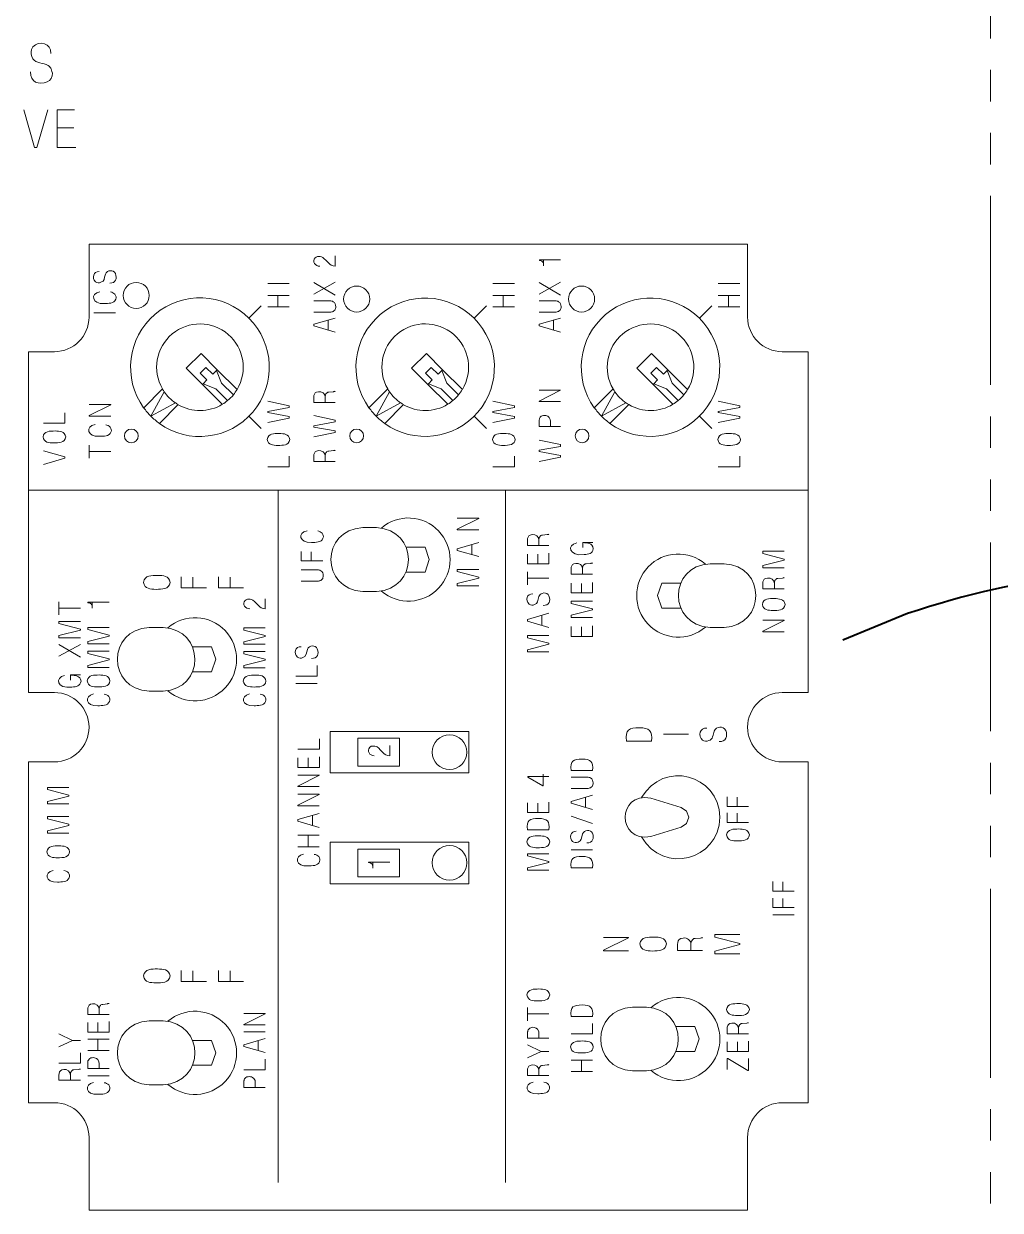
# Model space of a CAD drawing. Header units: millimetres. Extents: x 0.4 to 14.3, y 0.4 to 10.4.
# Drawn here: x 2.197 to 4.02, y 4.395 to 6.612 of the extents above; entities that cross this region are included whole.
import ezdxf

# ---------------------------------------------------------------- set-up
doc = ezdxf.new("R2010")
doc.units = ezdxf.units.MM
doc.layers.add('PDF_Geometry', color=7, linetype='Continuous')

msp = doc.modelspace()

# ---------------------------------------------------------------- linework, layer by layer
at = {"layer": 'PDF_Geometry', "lineweight": 15}
for points in [[(4.0016, 6.9372), (4.0016, 6.5842)], [(4.0016, 6.5254), (4.0016, 6.4665)], [(2.2415, 6.4507), (2.2211, 6.3806), (2.217, 6.3806), (2.1966, 6.4507)], [(2.2911, 6.4507), (2.2593, 6.4507), (2.2593, 6.3806), (2.2936, 6.3806)], [(2.2593, 6.4173), (2.2903, 6.4173)], [(4.0016, 6.4077), (4.0016, 6.3489)], [(4.0016, 6.29), (4.0016, 5.937)], [(2.741, 6.1746), (2.7424, 6.1756), (2.7438, 6.1765), (2.7452, 6.1769), (2.7503, 6.1769), (2.7526, 6.176), (2.7549, 6.1751)], [(2.7782, 6.1588), (2.7782, 6.1779)], [(3.1989, 6.1705), (3.1594, 6.1705), (3.1594, 6.1695), (3.1612, 6.1695), (3.1626, 6.1691), (3.164, 6.1681), (3.1654, 6.1672), (3.1664, 6.1658), (3.1673, 6.164), (3.1673, 6.1593)], [(3.1673, 6.1705), (3.1673, 6.1621)], [(2.6521, 6.1266), (2.6921, 6.1266)], [(2.7782, 6.1288), (2.7382, 6.1065)], [(2.7782, 6.1046), (2.7382, 6.1283)], [(3.0728, 6.1266), (3.1128, 6.1266)], [(3.1989, 6.1291), (3.1589, 6.1067)], [(3.1989, 6.1048), (3.1589, 6.1286)], [(3.4935, 6.1266), (3.5336, 6.1266)], [(2.6521, 6.1041), (2.6921, 6.1041)], [(2.6712, 6.0827), (2.6712, 6.1041)], [(3.0728, 6.1041), (3.1128, 6.1041)], [(3.0919, 6.0827), (3.0919, 6.1041)], [(3.4935, 6.1041), (3.5336, 6.1041)], [(3.5126, 6.0827), (3.5126, 6.1041)], [(2.64, 6.0845), (2.6172, 6.0616)], [(2.6521, 6.0827), (2.6921, 6.0827)], [(2.7382, 6.0938), (2.7703, 6.0938), (2.7717, 6.0933), (2.7731, 6.0933), (2.7745, 6.0924)], [(2.7792, 6.0831), (2.7792, 6.0812), (2.7787, 6.0798), (2.7782, 6.078), (2.7773, 6.0766), (2.7759, 6.0752), (2.7745, 6.0742), (2.7731, 6.0738), (2.7717, 6.0733), (2.7703, 6.0728), (2.7382, 6.0728)], [(3.0608, 6.0845), (3.0379, 6.0616)], [(3.0728, 6.0827), (3.1128, 6.0827)], [(3.1589, 6.0939), (3.191, 6.0939), (3.1924, 6.0934), (3.1938, 6.0934), (3.1952, 6.0925)], [(3.1999, 6.0832), (3.1999, 6.0813), (3.1994, 6.0799), (3.1989, 6.0781), (3.198, 6.0767), (3.1966, 6.0753), (3.1952, 6.0744), (3.1938, 6.0739), (3.1924, 6.0734), (3.191, 6.073), (3.1896, 6.073), (3.1589, 6.073)], [(3.4815, 6.0845), (3.4586, 6.0616)], [(3.4935, 6.0827), (3.5336, 6.0827)], [(2.3278, 6.0719), (2.3678, 6.0719)], [(2.7782, 6.062), (2.7382, 6.0504), (2.7382, 6.0471), (2.7782, 6.0355)], [(2.7652, 6.0392), (2.7652, 6.0583)], [(3.1989, 6.062), (3.1589, 6.0504), (3.1589, 6.0471), (3.1989, 6.0355)], [(3.1859, 6.0392), (3.1859, 6.0583)], [(2.5564, 5.9638), (2.5579, 5.9653), (2.5277, 5.9955), (2.5002, 5.968), (2.5304, 5.9378)], [(2.9511, 5.9378), (2.9209, 5.968), (2.9484, 5.9955), (2.9786, 5.9653), (2.9771, 5.9638)], [(3.3993, 5.9653), (3.3978, 5.9638), (3.391, 5.957), (3.3782, 5.9698), (3.3674, 5.959), (3.3802, 5.9462), (3.3733, 5.9393), (3.3718, 5.9378)], [(2.7782, 5.9252), (2.7773, 5.9248), (2.7759, 5.9248), (2.775, 5.9243), (2.7661, 5.9234), (2.7643, 5.9234), (2.7629, 5.9224), (2.7619, 5.9215), (2.761, 5.9201), (2.7601, 5.9187), (2.7601, 5.9173), (2.7596, 5.9159), (2.7596, 5.9043)], [(3.1589, 5.9273), (3.1989, 5.9273), (3.1989, 5.9269), (3.1589, 5.9069), (3.1589, 5.9059), (3.1989, 5.9059)], [(2.319, 5.9001), (2.359, 5.9001), (2.359, 5.8996), (2.319, 5.8796), (2.319, 5.8787), (2.359, 5.8787)], [(2.6521, 5.9066), (2.6921, 5.8982), (2.6921, 5.895), (2.6521, 5.8875), (2.6521, 5.8852), (2.6921, 5.8777), (2.6921, 5.8749), (2.6521, 5.8666)], [(2.7382, 5.9043), (2.7782, 5.9043)], [(3.0728, 5.9066), (3.1128, 5.8982), (3.1128, 5.895), (3.0728, 5.8875), (3.0728, 5.8852), (3.1128, 5.8777), (3.1128, 5.8749), (3.0728, 5.8666)], [(3.4935, 5.9066), (3.5336, 5.8982), (3.5336, 5.895), (3.4935, 5.8875), (3.4935, 5.8852), (3.5336, 5.8777), (3.5336, 5.8749), (3.4935, 5.8666)], [(2.2736, 5.885), (2.2736, 5.8654), (2.2336, 5.8654)], [(2.64, 5.8557), (2.6172, 5.8785)], [(2.7382, 5.8797), (2.7782, 5.8714), (2.7782, 5.8681), (2.7382, 5.8607), (2.7382, 5.8583), (2.7782, 5.8509), (2.7782, 5.8481), (2.7382, 5.8397)], [(3.0608, 5.8557), (3.0379, 5.8785)], [(3.1612, 5.8769), (3.1603, 5.8755), (3.1594, 5.8741), (3.1594, 5.8727), (3.1589, 5.8717), (3.1589, 5.8596), (3.1989, 5.8596)], [(3.4815, 5.8557), (3.4586, 5.8785)], [(4.0016, 5.8782), (4.0016, 5.8193)], [(3.1589, 5.8338), (3.1989, 5.8255), (3.1989, 5.8222), (3.1589, 5.8148), (3.1589, 5.8124), (3.1989, 5.805), (3.1989, 5.8022), (3.1589, 5.7938)], [(2.2336, 5.8141), (2.2736, 5.8025), (2.2736, 5.8001), (2.2335, 5.7885)], [(2.3189, 5.8247), (2.3189, 5.8)], [(2.359, 5.8126), (2.3189, 5.8126)], [(2.7782, 5.8152), (2.7773, 5.8147), (2.7759, 5.8147), (2.775, 5.8142), (2.7661, 5.8133), (2.7643, 5.8133), (2.7628, 5.8124), (2.7619, 5.8115), (2.761, 5.8101), (2.7601, 5.8087), (2.7601, 5.8073), (2.7596, 5.8059), (2.7596, 5.7942)], [(2.6921, 5.8036), (2.6921, 5.784), (2.6521, 5.784)], [(2.7382, 5.7942), (2.7782, 5.7942)], [(3.1128, 5.8036), (3.1128, 5.784), (3.0728, 5.784)], [(3.5336, 5.8036), (3.5336, 5.784), (3.4935, 5.784)], [(4.0016, 5.7605), (4.0016, 5.7017)], [(2.2056, 5.7402), (3.6612, 5.7402)], [(2.6716, 5.7402), (2.6716, 4.4467)], [(3.0962, 5.7402), (3.0962, 4.4467)], [(3.0062, 5.6878), (3.0463, 5.6878), (3.0463, 5.6874), (3.0062, 5.6673), (3.0062, 5.6664), (3.0463, 5.6664)], [(2.8555, 5.6703), (2.8296, 5.6703)], [(3.1773, 5.6582), (3.1764, 5.6577), (3.175, 5.6577), (3.1741, 5.6573), (3.1652, 5.6563), (3.1633, 5.6563), (3.1619, 5.6554), (3.161, 5.6545), (3.1601, 5.6531), (3.1592, 5.6517), (3.1592, 5.6503), (3.1587, 5.6489), (3.1587, 5.6372)], [(2.9103, 5.5874), (2.9461, 5.5874), (2.9538, 5.6107), (2.9461, 5.634), (2.9103, 5.634)], [(3.0463, 5.6426), (3.0062, 5.631), (3.0062, 5.6277), (3.0462, 5.6161)], [(3.0332, 5.6198), (3.0332, 5.6389)], [(3.1373, 5.6372), (3.1773, 5.6372)], [(3.2406, 5.633), (3.2406, 5.6428), (3.2592, 5.6428)], [(4.0016, 5.6428), (4.0016, 5.2898)], [(2.7148, 5.6258), (2.7148, 5.6081), (2.7549, 5.6081)], [(2.7335, 5.6081), (2.7335, 5.6253)], [(3.1373, 5.621), (3.1373, 5.6028), (3.1773, 5.6028), (3.1773, 5.6224)], [(3.1563, 5.6028), (3.1564, 5.6205)], [(3.6168, 5.6261), (3.5767, 5.6261), (3.5767, 5.622), (3.6168, 5.6117), (3.6168, 5.6098), (3.5767, 5.5996), (3.5767, 5.5954), (3.6168, 5.5954)], [(2.7148, 5.5912), (2.747, 5.5912), (2.7484, 5.5907), (2.7498, 5.5907), (2.7512, 5.5898)], [(3.0462, 5.5923), (3.0062, 5.5923), (3.0062, 5.5882), (3.0462, 5.5779), (3.0462, 5.576), (3.0062, 5.5658), (3.0062, 5.5616), (3.0462, 5.5616)], [(3.1373, 5.588), (3.1373, 5.5633)], [(3.2587, 5.6045), (3.2578, 5.604), (3.2564, 5.604), (3.2555, 5.6036), (3.2466, 5.6026), (3.2447, 5.6026), (3.2434, 5.6017), (3.2424, 5.6008), (3.2415, 5.5994), (3.2406, 5.598), (3.2406, 5.5966), (3.2401, 5.5952), (3.2401, 5.5836)], [(3.5043, 5.6029), (3.4784, 5.6029)], [(2.4908, 5.5784), (2.4908, 5.5577), (2.5376, 5.5577)], [(2.5126, 5.5577), (2.5126, 5.5778)], [(2.5601, 5.5784), (2.5601, 5.5577), (2.6069, 5.5577)], [(2.5819, 5.5577), (2.5819, 5.5778)], [(2.7558, 5.5804), (2.7558, 5.5786), (2.7553, 5.5772), (2.7549, 5.5753), (2.7539, 5.5739), (2.7526, 5.5725), (2.7512, 5.5716), (2.7498, 5.5711), (2.7484, 5.5707), (2.747, 5.5702), (2.7456, 5.5702), (2.7148, 5.5702)], [(3.1773, 5.5758), (3.1373, 5.5758)], [(3.2187, 5.5836), (3.2587, 5.5836)], [(3.2187, 5.5667), (3.2187, 5.5485), (3.2587, 5.5485), (3.2587, 5.568)], [(3.2378, 5.5485), (3.2378, 5.5662)], [(3.4236, 5.5201), (3.3878, 5.5201), (3.38, 5.5434), (3.3878, 5.5667), (3.4236, 5.5667)], [(3.6168, 5.5771), (3.6158, 5.5766), (3.6145, 5.5766), (3.6135, 5.5762), (3.6047, 5.5752), (3.6028, 5.5752), (3.6014, 5.5743), (3.6005, 5.5734), (3.5996, 5.572), (3.5986, 5.5706), (3.5986, 5.5692), (3.5982, 5.5678), (3.5982, 5.5562)], [(2.8296, 5.5512), (2.8555, 5.5512)], [(3.5767, 5.5562), (3.6168, 5.5562)], [(2.2623, 5.532), (2.2623, 5.5074)], [(2.3562, 5.531), (2.3166, 5.531), (2.3166, 5.5301), (2.3185, 5.5301), (2.3199, 5.5296), (2.3213, 5.5287), (2.3227, 5.5277), (2.3236, 5.5263), (2.3245, 5.5245), (2.3245, 5.5198)], [(2.3245, 5.531), (2.3245, 5.5226)], [(2.6103, 5.5344), (2.6117, 5.5353), (2.6131, 5.5362), (2.6145, 5.5367), (2.6196, 5.5367), (2.6219, 5.5358), (2.6243, 5.5349)], [(2.6475, 5.5186), (2.6475, 5.5376)], [(3.2587, 5.533), (3.2187, 5.533), (3.2187, 5.5288), (3.2587, 5.5186), (3.2587, 5.5167), (3.2187, 5.5065), (3.2187, 5.5023), (3.2587, 5.5023)], [(2.3024, 5.5199), (2.2623, 5.5199)], [(3.1773, 5.5103), (3.1372, 5.4986), (3.1372, 5.4954), (3.1773, 5.4837)], [(3.1643, 5.4874), (3.1643, 5.5065)], [(2.3024, 5.4952), (2.2623, 5.4952), (2.2623, 5.491), (2.3024, 5.4807), (2.3024, 5.4789), (2.2623, 5.4686), (2.2623, 5.4644), (2.3024, 5.4644)], [(2.3562, 5.484), (2.3161, 5.484), (2.3161, 5.4798), (2.3562, 5.4696), (2.3562, 5.4677), (2.3161, 5.4575), (2.3161, 5.4533), (2.3562, 5.4533)], [(2.4568, 5.4838), (2.4309, 5.4838)], [(2.6475, 5.4832), (2.6075, 5.4832), (2.6075, 5.479), (2.6475, 5.4688), (2.6475, 5.4669), (2.6075, 5.4567), (2.6075, 5.4525), (2.6475, 5.4525)], [(3.2187, 5.4854), (3.2187, 5.4672), (3.2587, 5.4672), (3.2587, 5.4867)], [(3.2378, 5.4672), (3.2378, 5.4849)], [(3.4784, 5.4838), (3.5043, 5.4838)], [(3.5767, 5.4972), (3.6168, 5.4972), (3.6168, 5.4967), (3.5767, 5.4767), (3.5767, 5.4758), (3.6168, 5.4758)], [(3.1773, 5.4688), (3.1372, 5.4688), (3.1372, 5.4647), (3.1773, 5.4544), (3.1773, 5.4526), (3.1372, 5.4423), (3.1372, 5.4381), (3.1773, 5.4381)], [(2.3024, 5.4522), (2.2623, 5.4299)], [(2.3024, 5.428), (2.2623, 5.4518)], [(2.3562, 5.4395), (2.3161, 5.4395), (2.3161, 5.4354), (2.3562, 5.4251), (2.3562, 5.4232), (2.3161, 5.413), (2.3161, 5.4088), (2.3562, 5.4088)], [(2.5116, 5.401), (2.5474, 5.401), (2.5551, 5.4243), (2.5474, 5.4476), (2.5116, 5.4476)], [(2.6475, 5.439), (2.6075, 5.439), (2.6075, 5.4348), (2.6475, 5.4246), (2.6475, 5.4227), (2.6075, 5.4125), (2.6075, 5.4083), (2.6475, 5.4083)], [(2.7448, 5.4127), (2.7448, 5.3931), (2.7048, 5.3931)], [(2.2842, 5.3855), (2.2842, 5.3952), (2.3028, 5.3952)], [(2.7048, 5.3792), (2.7448, 5.3792)], [(2.4309, 5.3647), (2.4568, 5.3647)], [(3.3913, 5.2842), (3.4381, 5.2842)], [(2.7486, 5.2758), (2.7486, 5.2563), (2.7085, 5.2563)], [(2.8428, 5.26), (2.8442, 5.261), (2.8456, 5.2619), (2.847, 5.2623), (2.8521, 5.2623), (2.8544, 5.2614), (2.8567, 5.2605)], [(2.88, 5.2442), (2.88, 5.2633)], [(3.322, 5.2714), (3.3688, 5.2714)], [(2.7085, 5.2405), (2.7085, 5.2224), (2.7486, 5.2224), (2.7486, 5.2419)], [(2.7276, 5.2224), (2.7276, 5.2401)], [(3.2187, 5.2166), (3.2587, 5.2166)], [(4.0016, 5.231), (4.0016, 5.1722)], [(2.7085, 5.208), (2.7486, 5.208), (2.7486, 5.2076), (2.7085, 5.1875), (2.7085, 5.1866), (2.7485, 5.1866)], [(3.1773, 5.2053), (3.1377, 5.2053), (3.1377, 5.2039), (3.1661, 5.1881), (3.1666, 5.1881), (3.1666, 5.2095)], [(3.2187, 5.204), (3.2508, 5.204), (3.2522, 5.2035), (3.2536, 5.2035), (3.255, 5.2026)], [(3.2597, 5.1933), (3.2597, 5.1914), (3.2592, 5.19), (3.2587, 5.1882), (3.2578, 5.1868), (3.2564, 5.1854), (3.255, 5.1844), (3.2536, 5.184), (3.2522, 5.1835), (3.2508, 5.1831), (3.2187, 5.1831)], [(2.2809, 5.185), (2.2409, 5.185), (2.2409, 5.1808), (2.2809, 5.1706), (2.2809, 5.1687), (2.2409, 5.1585), (2.2409, 5.1543), (2.2809, 5.1543)], [(2.7085, 5.1722), (2.7485, 5.1722), (2.7485, 5.1718), (2.7085, 5.1518), (2.7085, 5.1508), (2.7485, 5.1508)], [(3.2587, 5.1705), (3.2187, 5.1588), (3.2187, 5.1556), (3.2587, 5.1439)], [(3.2457, 5.1477), (3.2457, 5.1667)], [(3.51, 5.1671), (3.51, 5.1494), (3.5501, 5.1494)], [(3.5287, 5.1494), (3.5287, 5.1666)], [(3.1373, 5.1562), (3.1373, 5.1381), (3.1773, 5.1381), (3.1773, 5.1576)], [(3.1563, 5.1381), (3.1563, 5.1557)], [(3.3674, 5.0934), (3.4244, 5.1106), (3.4344, 5.1176), (3.4383, 5.1292), (3.4344, 5.1407), (3.4244, 5.1477), (3.3674, 5.1649)], [(2.2809, 5.1304), (2.2409, 5.1304), (2.2409, 5.1262), (2.2809, 5.116), (2.2809, 5.1141), (2.2409, 5.1039), (2.2409, 5.0997), (2.2809, 5.0997)], [(2.7485, 5.1365), (2.7085, 5.1248), (2.7085, 5.1216), (2.7485, 5.1099)], [(2.7355, 5.1137), (2.7355, 5.1327)], [(3.2187, 5.1313), (3.2587, 5.1174)], [(3.51, 5.1372), (3.51, 5.1195), (3.5501, 5.1195)], [(3.5287, 5.1195), (3.5287, 5.1367)], [(3.1372, 5.1056), (3.1773, 5.1056)], [(4.0016, 5.1133), (4.0016, 5.0545)], [(2.7085, 5.0956), (2.7485, 5.0956)], [(2.7276, 5.0742), (2.7276, 5.0956)], [(2.7085, 5.0742), (2.7485, 5.0742)], [(3.1773, 5.0611), (3.1372, 5.0611), (3.1372, 5.0569), (3.1773, 5.0467), (3.1773, 5.0448), (3.1372, 5.0346), (3.1372, 5.0304), (3.1773, 5.0304)], [(3.2187, 5.0685), (3.2587, 5.0685)], [(2.88, 5.0453), (2.8404, 5.0453), (2.8404, 5.0444), (2.8423, 5.0444), (2.8437, 5.0439), (2.8451, 5.043), (2.8465, 5.0421), (2.8474, 5.0407), (2.8484, 5.0388), (2.8484, 5.0342)], [(2.8484, 5.0453), (2.8484, 5.0369)], [(3.2187, 5.0345), (3.2587, 5.0345)], [(3.5955, 5.009), (3.5955, 4.9913), (3.6355, 4.9913)], [(3.6141, 4.9913), (3.6141, 5.0085)], [(4.0016, 4.9956), (4.0016, 4.6426)], [(3.5955, 4.9782), (3.5955, 4.9605), (3.6355, 4.9605)], [(3.6141, 4.9605), (3.6141, 4.9777)], [(3.5955, 4.9469), (3.6355, 4.9469)], [(3.2789, 4.9047), (3.3257, 4.9047), (3.3257, 4.9042), (3.2789, 4.8808), (3.2789, 4.8797), (3.3257, 4.8797)], [(3.4643, 4.9046), (3.4632, 4.904), (3.4615, 4.904), (3.4605, 4.9035), (3.4501, 4.9024), (3.4479, 4.9024), (3.4463, 4.9013), (3.4452, 4.9002), (3.4441, 4.8986), (3.443, 4.8969), (3.443, 4.8953), (3.4425, 4.8937), (3.4425, 4.8801)], [(3.5336, 4.9102), (3.4868, 4.9102), (3.4868, 4.9053), (3.5336, 4.8933), (3.5336, 4.8912), (3.4868, 4.8792), (3.4868, 4.8743), (3.5336, 4.8743)], [(3.4175, 4.8801), (3.4643, 4.8801)], [(2.4908, 4.8431), (2.4908, 4.8224), (2.5376, 4.8224)], [(2.5126, 4.8224), (2.5126, 4.8425)], [(2.5601, 4.8431), (2.5601, 4.8224), (2.6069, 4.8224)], [(2.5819, 4.8224), (2.5819, 4.8425)], [(2.3562, 4.7815), (2.3552, 4.781), (2.3538, 4.781), (2.3529, 4.7805), (2.3441, 4.7796), (2.3422, 4.7796), (2.3408, 4.7787), (2.3399, 4.7777), (2.3389, 4.7764), (2.338, 4.775), (2.338, 4.7736), (2.3376, 4.7722), (2.3376, 4.7605)], [(3.1373, 4.7737), (3.1373, 4.749)], [(3.3593, 4.7744), (3.3334, 4.7744)], [(2.3161, 4.7605), (2.3562, 4.7605)], [(2.3161, 4.746), (2.3161, 4.7279), (2.3562, 4.7279), (2.3562, 4.7474)], [(2.3352, 4.7279), (2.3352, 4.7456)], [(2.4568, 4.7486), (2.4309, 4.7486)], [(2.6075, 4.7627), (2.6475, 4.7627), (2.6475, 4.7622), (2.6075, 4.7422), (2.6075, 4.7413), (2.6475, 4.7413)], [(3.1773, 4.7616), (3.1373, 4.7616)], [(3.2187, 4.7571), (3.2587, 4.7571)], [(3.5501, 4.7454), (3.5492, 4.745), (3.5478, 4.745), (3.5468, 4.7445), (3.538, 4.7436), (3.5361, 4.7436), (3.5347, 4.7426), (3.5338, 4.7417), (3.5319, 4.7389), (3.5319, 4.7375), (3.5315, 4.7361), (3.5315, 4.7245)], [(2.2623, 4.7244), (2.2879, 4.7123), (2.2623, 4.7002)], [(2.6075, 4.7284), (2.6475, 4.7283)], [(3.1396, 4.7334), (3.1387, 4.732), (3.1377, 4.7306), (3.1377, 4.7292), (3.1373, 4.7283), (3.1373, 4.7162), (3.1773, 4.7162)], [(3.2587, 4.7439), (3.2587, 4.7244), (3.2187, 4.7244)], [(3.4141, 4.7382), (3.4499, 4.7382), (3.4577, 4.7149), (3.4499, 4.6916), (3.4141, 4.6916)], [(3.51, 4.7245), (3.5501, 4.7245)], [(2.2879, 4.7123), (2.3024, 4.7123)], [(2.3161, 4.7148), (2.3562, 4.7148)], [(2.3352, 4.6934), (2.3352, 4.7148)], [(2.5116, 4.6657), (2.5474, 4.6657), (2.5551, 4.689), (2.5474, 4.7123), (2.5116, 4.7123)], [(2.6475, 4.7159), (2.6075, 4.7043), (2.6075, 4.701), (2.6475, 4.6894)], [(2.6345, 4.6931), (2.6345, 4.7122)], [(3.1372, 4.7039), (3.1629, 4.6918), (3.1372, 4.6797)], [(3.51, 4.7097), (3.51, 4.6916), (3.5501, 4.6916), (3.5501, 4.7111)], [(3.5291, 4.6916), (3.5291, 4.7093)], [(2.3024, 4.6893), (2.3024, 4.6697), (2.2623, 4.6697)], [(2.3161, 4.6934), (2.3562, 4.6934)], [(3.1629, 4.6918), (3.1773, 4.6917)], [(3.5501, 4.6782), (3.5501, 4.6559), (3.5487, 4.6559), (3.5114, 4.6782), (3.51, 4.6782), (3.51, 4.6578)], [(2.3024, 4.6588), (2.3014, 4.6584), (2.3, 4.6584), (2.2991, 4.6579), (2.2903, 4.657), (2.2884, 4.657), (2.287, 4.656), (2.2861, 4.6551), (2.2852, 4.6537), (2.2842, 4.6523), (2.2842, 4.6509), (2.2837, 4.6495), (2.2837, 4.6379)], [(2.3185, 4.677), (2.3175, 4.6756), (2.3166, 4.6742), (2.3166, 4.6728), (2.3161, 4.6719), (2.3161, 4.6598), (2.3562, 4.6598)], [(2.6475, 4.6769), (2.6475, 4.6573), (2.6075, 4.6573)], [(3.1773, 4.6673), (3.1764, 4.6669), (3.175, 4.6669), (3.174, 4.6664), (3.1652, 4.6655), (3.1633, 4.6655), (3.1619, 4.6645), (3.161, 4.6636), (3.1601, 4.6622), (3.1591, 4.6608), (3.1591, 4.6594), (3.1587, 4.658), (3.1587, 4.6464)], [(3.2187, 4.6756), (3.2587, 4.6756)], [(3.2378, 4.6542), (3.2378, 4.6756)], [(2.2623, 4.6379), (2.3024, 4.6379)], [(2.3161, 4.6462), (2.3562, 4.6462)], [(2.6098, 4.6416), (2.6089, 4.6402), (2.608, 4.6388), (2.608, 4.6374), (2.6075, 4.6365), (2.6075, 4.6244), (2.6475, 4.6244)], [(3.1372, 4.6464), (3.1773, 4.6464)], [(3.2187, 4.6542), (3.2587, 4.6542)], [(3.3334, 4.6553), (3.3593, 4.6553)], [(2.4309, 4.6295), (2.4568, 4.6295)], [(4.0016, 4.5838), (4.0016, 4.525)], [(4.0016, 4.4661), (4.0016, 4.4073)]]:
    msp.add_lwpolyline(points, dxfattribs=at)
for points in [[(3.5483, 6.0638), (3.5483, 6.2), (2.3185, 6.2), (2.3185, 6.0638, -0.414065), (2.2538, 5.9991), (2.2056, 5.9991), (2.2056, 5.3622), (2.2538, 5.3622, -0.999662), (2.2538, 5.2327), (2.2056, 5.2327), (2.2056, 4.5958), (2.2538, 4.5958, -0.414109), (2.3185, 4.5311), (2.3185, 4.3949), (3.5483, 4.3949), (3.5483, 4.5311, -0.414109), (3.613, 4.5958), (3.6612, 4.5958), (3.6612, 5.2327), (3.613, 5.2327, -0.999662), (3.613, 5.3622), (3.6612, 5.3622), (3.6612, 5.9991), (3.613, 5.9991, -0.414065)], [(2.8797, 5.9242), (2.8548, 5.8785), (2.9004, 5.9035, 0.019492), (2.9057, 5.9001), (2.8706, 5.8651, 12.401185), (2.8413, 5.8944), (2.8764, 5.9294, 0.019492)]]:
    msp.add_lwpolyline(points, format="xyb", close=True, dxfattribs=at)
for points in [[(3.4363, 5.9283, 1.754609), (3.2971, 5.9294), (3.262, 5.8944, -12.401185), (3.2913, 5.8651), (3.3264, 5.9001, 0.273967), (3.4089, 5.9008), (3.3718, 5.9378), (3.3416, 5.968), (3.3691, 5.9955), (3.3993, 5.9653), (3.4363, 5.9283, -0.036975), (3.4294, 5.9185)], [(2.4557, 5.9294), (2.4206, 5.8944, 0.040183), (2.4341, 5.8785, 0.040565), (2.4499, 5.8651), (2.485, 5.9001, -0.019492), (2.4797, 5.9035), (2.4341, 5.8785), (2.459, 5.9242, -0.019492), (2.4557, 5.9294, -1.754609), (2.5949, 5.9283)], [(2.8763, 5.9294, -1.754609), (3.0156, 5.9283), (2.9786, 5.9653)], [(2.5772, 5.9077, 0.047749), (2.588, 5.9185), (2.5661, 5.9404), (2.5564, 5.9638), (2.5495, 5.957), (2.5367, 5.9698), (2.5259, 5.959), (2.5387, 5.9462), (2.5319, 5.9393), (2.5304, 5.9378), (2.5674, 5.9008, 0.037515), (2.5772, 5.9077), (2.5553, 5.9296), (2.5319, 5.9393)], [(2.588, 5.9185, 0.036264), (2.5949, 5.9283), (2.5579, 5.9653)], [(2.9979, 5.9077, -0.036975), (2.9882, 5.9008), (2.9511, 5.9378), (2.9526, 5.9393), (2.9594, 5.9462), (2.9466, 5.959), (2.9574, 5.9698), (2.9703, 5.957), (2.9771, 5.9638), (2.9868, 5.9404), (3.0087, 5.9185, -0.047297), (2.9979, 5.9077), (2.976, 5.9296), (2.9526, 5.9393)], [(3.3978, 5.9638), (3.4076, 5.9404), (3.4294, 5.9185, -0.047297), (3.4186, 5.9077), (3.3967, 5.9296), (3.3733, 5.9393)], [(3.3211, 5.9035, -0.09139), (3.3005, 5.9242), (3.2755, 5.8785), (3.3211, 5.9035, 0.018597), (3.3264, 5.9001)], [(2.8413, 5.8944, 0.040183), (2.8548, 5.8785, 0.040565), (2.8706, 5.8651)], [(3.2621, 5.8944, 0.039802), (3.2755, 5.8785, 0.040565), (3.2913, 5.8651)]]:
    msp.add_lwpolyline(points, format="xyb", dxfattribs=at)
at = {"layer": 'PDF_Geometry', "lineweight": 40}
msp.add_lwpolyline([(3.8466, 5.5096), (3.7262, 5.4603)], dxfattribs=at)
at = {"layer": 'PDF_Geometry', "lineweight": 15}
for points in [[(3.0276, 5.212), (2.7687, 5.212), (2.7687, 5.2897), (3.0276, 5.2897)], [(2.8982, 5.2767), (2.8205, 5.2767), (2.8205, 5.2249), (2.8982, 5.2249)], [(3.0276, 5.0825), (3.0276, 5.0049), (2.7687, 5.0049), (2.7687, 5.0825)], [(2.8982, 5.0696), (2.8205, 5.0696), (2.8205, 5.0178), (2.8982, 5.0178)]]:
    msp.add_lwpolyline(points, close=True, dxfattribs=at)
for centre, radius in [((2.4067, 6.1042), 0.0243), ((2.8183, 6.0975), 0.0243), ((3.2383, 6.0975), 0.0243), ((2.3975, 5.8417), 0.0129), ((2.8183, 5.8417), 0.0129), ((3.2392, 5.8417), 0.0129), ((2.9917, 5.2508), 0.0324), ((2.9917, 5.0442), 0.0324)]:
    msp.add_circle(centre, radius, dxfattribs=at)
for centre, radius, start, end in [((2.5256, 5.9701), 0.1295, 234.2174, 215.7826), ((2.5257, 5.9701), 0.081, 214.5886, 235.4114), ((2.9464, 5.9701), 0.081, 214.5886, 235.4114), ((2.9463, 5.9701), 0.0809, 320.4129, 328.8832), ((3.3664, 5.9698), 0.0801, 210.2211, 214.6821), ((2.5256, 5.97), 0.0809, 239.8241, 301.0945), ((2.9463, 5.97), 0.0809, 239.8265, 301.1041), ((3.367, 5.9701), 0.0809, 301.1168, 309.5871), ((2.915, 5.6107), 0.0777, 229.3283, 130.6669), ((3.4189, 5.5434), 0.0777, 49.3313, 310.666), ((2.5163, 5.4243), 0.0777, 229.3365, 130.6712), ((3.4188, 4.7149), 0.0777, 229.3331, 130.6642), ((2.5163, 4.689), 0.0777, 229.3283, 130.666)]:
    msp.add_arc(centre, radius, start, end, dxfattribs=at)
for points in [[(2.2135, 6.5684), (2.2091, 6.5624), (2.2096, 6.557), (2.2119, 6.5504)], [(2.2469, 6.5561), (2.2492, 6.5756), (2.2248, 6.5812), (2.2135, 6.5684)], [(2.2119, 6.5504), (2.2146, 6.5382), (2.2292, 6.5392), (2.2388, 6.5357)], [(2.2404, 6.5031), (2.2246, 6.4968), (2.2083, 6.5025), (2.2094, 6.5218)], [(2.2388, 6.5357), (2.2491, 6.5291), (2.2467, 6.5295), (2.2502, 6.5194)], [(2.2502, 6.5194), (2.2501, 6.5123), (2.247, 6.5063), (2.2404, 6.5031)], [(2.7494, 6.1588), (2.7409, 6.1587), (2.7345, 6.1677), (2.741, 6.1746)], [(2.7549, 6.1751), (2.7635, 6.1689), (2.7667, 6.1593), (2.7782, 6.1588)], [(2.3376, 6.1487), (2.3265, 6.15), (2.3233, 6.1361), (2.3306, 6.1297)], [(2.3408, 6.1287), (2.3478, 6.1308), (2.3463, 6.1361), (2.3492, 6.1441)], [(2.3492, 6.1441), (2.3526, 6.1517), (2.3641, 6.1531), (2.3678, 6.145)], [(2.3678, 6.145), (2.3714, 6.136), (2.3682, 6.1267), (2.3571, 6.1273)], [(2.3306, 6.1297), (2.334, 6.1272), (2.3371, 6.1274), (2.3408, 6.1287)], [(2.3385, 6.111), (2.3208, 6.1079), (2.3234, 6.0872), (2.3469, 6.0891)], [(2.3469, 6.0891), (2.3541, 6.0894), (2.3653, 6.0886), (2.3683, 6.0971)], [(2.3669, 6.1064), (2.3647, 6.1087), (2.3618, 6.1104), (2.3585, 6.1106)], [(2.3683, 6.0971), (2.3698, 6.1007), (2.3689, 6.103), (2.3669, 6.1064)], [(2.7745, 6.0924), (2.778, 6.0907), (2.7793, 6.0867), (2.7792, 6.0831)], [(3.1952, 6.0925), (3.1987, 6.0908), (3.2, 6.0869), (3.1999, 6.0832)], [(2.747, 5.9243), (2.7356, 5.9236), (2.7385, 5.9121), (2.7382, 5.9043)], [(2.7596, 5.9136), (2.7599, 5.9202), (2.7533, 5.9258), (2.747, 5.9243)], [(3.1692, 5.8801), (3.1662, 5.8793), (3.1635, 5.8796), (3.1612, 5.8769)], [(3.1775, 5.8764), (3.1744, 5.8802), (3.172, 5.8789), (3.1692, 5.8801)], [(3.1803, 5.8596), (3.1791, 5.8688), (3.1825, 5.8698), (3.1775, 5.8764)], [(2.3297, 5.8629), (2.3119, 5.8598), (2.3145, 5.8391), (2.338, 5.841)], [(2.3581, 5.8582), (2.3558, 5.8605), (2.3529, 5.8622), (2.3497, 5.8624)], [(2.3595, 5.8489), (2.361, 5.8525), (2.3601, 5.8548), (2.3581, 5.8582)], [(2.255, 5.8509), (2.2455, 5.8506), (2.2344, 5.8515), (2.2326, 5.8398)], [(2.2326, 5.8398), (2.2344, 5.8288), (2.2436, 5.8292), (2.2526, 5.8286)], [(2.2526, 5.8286), (2.262, 5.8289), (2.2733, 5.8282), (2.275, 5.8398)], [(2.275, 5.8398), (2.2733, 5.8506), (2.2638, 5.8505), (2.255, 5.8509)], [(2.338, 5.841), (2.3453, 5.8413), (2.3564, 5.8404), (2.3595, 5.8489)], [(2.6735, 5.8462), (2.664, 5.8458), (2.6529, 5.8468), (2.6511, 5.8351)], [(2.6511, 5.8351), (2.6529, 5.8241), (2.662, 5.8244), (2.6712, 5.8239)], [(2.6712, 5.8239), (2.6805, 5.8242), (2.6918, 5.8234), (2.6935, 5.8351)], [(2.6935, 5.8351), (2.6919, 5.8459), (2.6823, 5.8458), (2.6735, 5.8462)], [(3.0942, 5.8462), (3.0847, 5.8458), (3.0736, 5.8468), (3.0719, 5.8351)], [(3.0719, 5.8351), (3.0737, 5.8241), (3.0828, 5.8244), (3.0919, 5.8239)], [(3.1142, 5.8351), (3.1126, 5.8459), (3.1031, 5.8458), (3.0942, 5.8462)], [(3.1073, 5.8258), (3.1119, 5.8277), (3.1132, 5.8302), (3.1142, 5.8351)], [(3.5149, 5.8462), (3.5055, 5.8458), (3.4944, 5.8468), (3.4926, 5.8351)], [(3.4926, 5.8351), (3.4944, 5.8241), (3.5035, 5.8244), (3.5126, 5.8239)], [(3.535, 5.8351), (3.5333, 5.8459), (3.5238, 5.8458), (3.5149, 5.8462)], [(3.528, 5.8258), (3.5327, 5.8277), (3.5339, 5.8302), (3.535, 5.8351)], [(2.747, 5.8142), (2.7356, 5.8135), (2.7385, 5.8021), (2.7382, 5.7942)], [(2.7596, 5.8035), (2.7599, 5.8102), (2.7533, 5.8157), (2.747, 5.8142)], [(3.0919, 5.8239), (3.0961, 5.8239), (3.1034, 5.824), (3.1073, 5.8258)], [(3.5126, 5.8239), (3.5169, 5.8239), (3.5241, 5.824), (3.528, 5.8258)], [(2.7256, 5.6645), (2.7078, 5.6614), (2.7105, 5.6407), (2.7339, 5.6427)], [(2.754, 5.6599), (2.7517, 5.6622), (2.7488, 5.6639), (2.7456, 5.6641)], [(2.8296, 5.5512), (2.7505, 5.555), (2.7505, 5.6665), (2.8296, 5.6703)], [(2.7554, 5.6506), (2.7569, 5.6542), (2.756, 5.6565), (2.754, 5.6599)], [(2.8555, 5.6703), (2.9346, 5.6665), (2.9346, 5.555), (2.8555, 5.5512)], [(3.1461, 5.6573), (3.1347, 5.6566), (3.1376, 5.6451), (3.1373, 5.6372)], [(3.1587, 5.6466), (3.159, 5.6532), (3.1524, 5.6588), (3.1461, 5.6573)], [(2.7339, 5.6427), (2.7412, 5.6429), (2.7524, 5.6421), (2.7554, 5.6506)], [(3.2294, 5.6419), (3.2103, 5.6379), (3.2146, 5.6165), (3.2429, 5.62)], [(3.2601, 5.6312), (3.2585, 5.6418), (3.2493, 5.6418), (3.2406, 5.6424)], [(3.2429, 5.62), (3.2513, 5.6209), (3.2584, 5.6212), (3.2601, 5.6312)], [(2.7512, 5.5898), (2.7547, 5.588), (2.756, 5.5841), (2.7558, 5.5804)], [(3.2275, 5.6036), (3.2161, 5.6029), (3.219, 5.5913), (3.2187, 5.5836)], [(3.2401, 5.5929), (3.2404, 5.5995), (3.2338, 5.6051), (3.2275, 5.6036)], [(3.4784, 5.4838), (3.3993, 5.4876), (3.3993, 5.5992), (3.4784, 5.6029)], [(3.5043, 5.6029), (3.5833, 5.5992), (3.5834, 5.4876), (3.5043, 5.4838)], [(2.4465, 5.5811), (2.4355, 5.5807), (2.4224, 5.5818), (2.4204, 5.568)], [(2.4204, 5.568), (2.4225, 5.5552), (2.4332, 5.5556), (2.4438, 5.555)], [(2.4438, 5.555), (2.4547, 5.5554), (2.4678, 5.5544), (2.4699, 5.568)], [(2.4699, 5.568), (2.468, 5.5807), (2.4569, 5.5806), (2.4465, 5.5811)], [(3.5856, 5.5762), (3.5741, 5.5755), (3.5771, 5.564), (3.5767, 5.5562)], [(3.5982, 5.5655), (3.5985, 5.5721), (3.5918, 5.5777), (3.5856, 5.5762)], [(3.147, 5.5465), (3.1359, 5.5478), (3.1327, 5.5339), (3.1401, 5.5275)], [(3.1587, 5.5419), (3.1625, 5.5478), (3.1622, 5.5464), (3.168, 5.5484)], [(3.1773, 5.5428), (3.1809, 5.5338), (3.1776, 5.5245), (3.1666, 5.5251)], [(3.168, 5.5484), (3.172, 5.5483), (3.1754, 5.5466), (3.1773, 5.5428)], [(2.6187, 5.5186), (2.6102, 5.5185), (2.6038, 5.5274), (2.6103, 5.5344)], [(2.6243, 5.5349), (2.6326, 5.5288), (2.6361, 5.5189), (2.6475, 5.5186)], [(3.1401, 5.5275), (3.1435, 5.525), (3.1465, 5.5252), (3.1503, 5.5265)], [(3.1503, 5.5265), (3.1573, 5.5285), (3.1558, 5.5339), (3.1587, 5.5419)], [(3.5982, 5.5379), (3.5887, 5.5375), (3.5776, 5.5384), (3.5758, 5.5267)], [(3.5758, 5.5267), (3.5776, 5.5157), (3.5867, 5.516), (3.5958, 5.5155)], [(3.5958, 5.5155), (3.6051, 5.5158), (3.6164, 5.5151), (3.6182, 5.5267)], [(3.6182, 5.5267), (3.6165, 5.5375), (3.607, 5.5374), (3.5982, 5.5379)], [(2.4309, 5.3647), (2.3518, 5.3685), (2.3518, 5.4801), (2.4309, 5.4838)], [(2.4568, 5.4838), (2.5358, 5.4801), (2.5359, 5.3685), (2.4568, 5.3647)], [(2.7146, 5.4476), (2.7035, 5.4489), (2.7003, 5.4349), (2.7076, 5.4285)], [(2.7178, 5.4275), (2.7248, 5.4291), (2.7242, 5.4375), (2.7262, 5.4429)], [(2.7262, 5.4429), (2.7296, 5.4505), (2.741, 5.4519), (2.7448, 5.4438)], [(2.7448, 5.4438), (2.7484, 5.4348), (2.7451, 5.4255), (2.7341, 5.4261)], [(2.7076, 5.4285), (2.7111, 5.4259), (2.714, 5.4262), (2.7178, 5.4275)], [(2.273, 5.3943), (2.254, 5.3903), (2.2582, 5.3689), (2.2865, 5.3724)], [(2.3038, 5.3836), (2.3021, 5.3943), (2.293, 5.3943), (2.2842, 5.3948)], [(2.3375, 5.3951), (2.3281, 5.3947), (2.3169, 5.3957), (2.3152, 5.3839)], [(2.3576, 5.3839), (2.3559, 5.3947), (2.3464, 5.3947), (2.3375, 5.3951)], [(2.6289, 5.3948), (2.6194, 5.3945), (2.6083, 5.3954), (2.6066, 5.3837)], [(2.6489, 5.3837), (2.6473, 5.3945), (2.6377, 5.3944), (2.6289, 5.3948)], [(2.2865, 5.3724), (2.2949, 5.3733), (2.302, 5.3736), (2.3038, 5.3836)], [(2.3152, 5.3839), (2.3169, 5.3729), (2.3261, 5.3733), (2.3352, 5.3727)], [(2.3352, 5.3727), (2.3445, 5.373), (2.3558, 5.3723), (2.3576, 5.3839)], [(2.6066, 5.3837), (2.6084, 5.3726), (2.6174, 5.373), (2.6266, 5.3725)], [(2.6266, 5.3725), (2.6359, 5.3728), (2.6472, 5.3721), (2.6489, 5.3837)], [(2.3268, 5.3595), (2.3091, 5.3564), (2.3117, 5.3357), (2.3352, 5.3376)], [(2.3352, 5.3376), (2.3424, 5.3379), (2.3536, 5.337), (2.3566, 5.3455)], [(2.3552, 5.3548), (2.353, 5.3571), (2.3501, 5.3588), (2.3468, 5.359)], [(2.3566, 5.3455), (2.3581, 5.3492), (2.3573, 5.3515), (2.3552, 5.3548)], [(2.6182, 5.3595), (2.6005, 5.3564), (2.6031, 5.3357), (2.6266, 5.3376)], [(2.6266, 5.3376), (2.6338, 5.3379), (2.645, 5.337), (2.648, 5.3455)], [(2.6466, 5.3548), (2.6444, 5.3571), (2.6415, 5.3588), (2.6382, 5.359)], [(2.648, 5.3455), (2.6495, 5.3491), (2.6486, 5.3515), (2.6466, 5.3548)], [(3.4857, 5.2902), (3.4896, 5.2991), (3.503, 5.3007), (3.5074, 5.2913)], [(3.3465, 5.2965), (3.3268, 5.2959), (3.3197, 5.2935), (3.322, 5.2714)], [(3.3688, 5.2714), (3.3714, 5.2908), (3.3644, 5.2963), (3.3465, 5.2965)], [(3.4721, 5.2957), (3.4591, 5.2972), (3.4554, 5.2809), (3.4639, 5.2734)], [(3.4759, 5.2723), (3.484, 5.2742), (3.4833, 5.2839), (3.4857, 5.2902)], [(3.5074, 5.2913), (3.5116, 5.2808), (3.5078, 5.2699), (3.4949, 5.2707)], [(2.8512, 5.2442), (2.8427, 5.2441), (2.8363, 5.2531), (2.8428, 5.26)], [(2.8567, 5.2605), (2.8652, 5.2544), (2.8686, 5.2446), (2.88, 5.2442)], [(3.4639, 5.2734), (3.4679, 5.2705), (3.4714, 5.2708), (3.4759, 5.2723)], [(3.2396, 5.238), (3.2228, 5.2375), (3.2167, 5.2354), (3.2187, 5.2166)], [(3.2587, 5.2166), (3.2609, 5.2332), (3.255, 5.2378), (3.2396, 5.238)], [(3.3504, 5.1659), (3.3905, 5.2364), (3.4945, 5.2102), (3.4965, 5.1292)], [(3.255, 5.2026), (3.2585, 5.2009), (3.2598, 5.197), (3.2597, 5.1933)], [(3.3674, 5.0934), (3.3039, 5.081), (3.3038, 5.1773), (3.3674, 5.1649)], [(3.1582, 5.127), (3.1414, 5.1265), (3.1353, 5.1244), (3.1372, 5.1056)], [(3.1773, 5.1056), (3.1795, 5.1222), (3.1735, 5.1268), (3.1582, 5.127)], [(3.4965, 5.1292), (3.4945, 5.048), (3.3905, 5.0219), (3.3504, 5.0924)], [(3.2284, 5.1029), (3.2173, 5.1042), (3.2142, 5.0903), (3.2215, 5.0838)], [(3.2401, 5.0983), (3.2434, 5.1059), (3.255, 5.1072), (3.2587, 5.0992)], [(3.2587, 5.0992), (3.2623, 5.0902), (3.259, 5.0809), (3.248, 5.0815)], [(3.5315, 5.1073), (3.522, 5.1069), (3.5108, 5.1079), (3.5091, 5.0961)], [(3.5515, 5.0961), (3.5498, 5.1069), (3.5403, 5.1069), (3.5315, 5.1073)], [(3.1587, 5.0945), (3.1492, 5.0941), (3.1381, 5.0951), (3.1363, 5.0833)], [(3.1363, 5.0833), (3.1381, 5.0723), (3.1472, 5.0727), (3.1563, 5.0722)], [(3.1563, 5.0722), (3.1657, 5.0725), (3.1769, 5.0717), (3.1787, 5.0833)], [(3.1787, 5.0833), (3.177, 5.0942), (3.1675, 5.0941), (3.1587, 5.0945)], [(3.2215, 5.0838), (3.2249, 5.0813), (3.2278, 5.0816), (3.2317, 5.0829)], [(3.2317, 5.0829), (3.2387, 5.085), (3.2372, 5.0902), (3.2401, 5.0983)], [(3.5091, 5.0961), (3.5109, 5.0851), (3.52, 5.0855), (3.5291, 5.085)], [(3.5291, 5.085), (3.5333, 5.085), (3.5407, 5.0851), (3.5445, 5.0868)], [(3.5445, 5.0868), (3.5491, 5.0888), (3.5504, 5.0913), (3.5515, 5.0961)], [(2.2623, 5.0758), (2.2528, 5.0754), (2.2417, 5.0764), (2.2399, 5.0646)], [(2.2399, 5.0646), (2.2417, 5.0536), (2.2508, 5.054), (2.2599, 5.0534)], [(2.2599, 5.0534), (2.2642, 5.0534), (2.2715, 5.0536), (2.2753, 5.0553)], [(2.2823, 5.0646), (2.2806, 5.0754), (2.2711, 5.0754), (2.2623, 5.0758)], [(2.2753, 5.0553), (2.28, 5.0573), (2.2812, 5.0597), (2.2823, 5.0646)], [(2.7192, 5.0602), (2.7015, 5.0572), (2.7041, 5.0364), (2.7276, 5.0384)], [(2.7476, 5.0556), (2.7454, 5.0579), (2.7425, 5.0596), (2.7392, 5.0598)], [(2.749, 5.0463), (2.7505, 5.05), (2.7496, 5.0522), (2.7476, 5.0556)], [(3.2396, 5.0559), (3.2228, 5.0554), (3.2167, 5.0533), (3.2187, 5.0345)], [(3.2587, 5.0345), (3.2609, 5.0511), (3.2549, 5.0557), (3.2396, 5.0559)], [(2.7276, 5.0384), (2.7348, 5.0387), (2.746, 5.0378), (2.749, 5.0463)], [(2.2516, 5.03), (2.2338, 5.0269), (2.2364, 5.0062), (2.2599, 5.0081)], [(2.2599, 5.0081), (2.2672, 5.0084), (2.2784, 5.0076), (2.2813, 5.016)], [(2.28, 5.0253), (2.2777, 5.0277), (2.2748, 5.0294), (2.2716, 5.0295)], [(2.2813, 5.016), (2.2829, 5.0197), (2.282, 5.022), (2.28, 5.0253)], [(3.3732, 4.9054), (3.3622, 4.905), (3.3491, 4.9061), (3.3471, 4.8924)], [(3.3966, 4.8924), (3.3946, 4.905), (3.3836, 4.9049), (3.3732, 4.9054)], [(3.4278, 4.9035), (3.4144, 4.9027), (3.4179, 4.8892), (3.4175, 4.8801)], [(3.4425, 4.891), (3.4429, 4.8987), (3.4352, 4.9052), (3.4278, 4.9035)], [(3.3471, 4.8924), (3.3492, 4.8795), (3.3599, 4.88), (3.3705, 4.8793)], [(3.3705, 4.8793), (3.3754, 4.8793), (3.384, 4.8795), (3.3884, 4.8815)], [(3.3884, 4.8815), (3.3939, 4.8838), (3.3953, 4.8868), (3.3966, 4.8924)], [(2.4465, 4.8458), (2.4355, 4.8454), (2.4224, 4.8465), (2.4204, 4.8327)], [(2.4699, 4.8327), (2.468, 4.8454), (2.4569, 4.8453), (2.4465, 4.8458)], [(2.4204, 4.8327), (2.4225, 4.8199), (2.4332, 4.8203), (2.4438, 4.8197)], [(2.4438, 4.8197), (2.4547, 4.8201), (2.4679, 4.8192), (2.4699, 4.8327)], [(3.1587, 4.8084), (3.1492, 4.808), (3.1381, 4.8089), (3.1363, 4.7972)], [(3.1363, 4.7972), (3.1381, 4.7862), (3.1472, 4.7865), (3.1563, 4.786)], [(3.1787, 4.7972), (3.177, 4.808), (3.1675, 4.8079), (3.1587, 4.8084)], [(3.1717, 4.7879), (3.1764, 4.7898), (3.1776, 4.7924), (3.1787, 4.7972)], [(2.325, 4.7805), (2.3135, 4.7798), (2.3165, 4.7683), (2.3161, 4.7605)], [(2.3376, 4.7698), (2.3379, 4.7765), (2.3312, 4.782), (2.325, 4.7805)], [(3.1563, 4.786), (3.1606, 4.786), (3.1679, 4.7861), (3.1717, 4.7879)], [(3.2396, 4.7786), (3.2228, 4.778), (3.2167, 4.776), (3.2187, 4.7571)], [(3.2587, 4.7571), (3.2609, 4.7737), (3.255, 4.7784), (3.2396, 4.7786)], [(3.3334, 4.6553), (3.2543, 4.6591), (3.2543, 4.7707), (3.3334, 4.7744)], [(3.3593, 4.7744), (3.4384, 4.7707), (3.4384, 4.6591), (3.3593, 4.6553)], [(3.5315, 4.7811), (3.522, 4.7807), (3.5109, 4.7817), (3.5091, 4.7699)], [(3.5091, 4.7699), (3.5109, 4.7589), (3.52, 4.7593), (3.5291, 4.7588)], [(3.5515, 4.7699), (3.5498, 4.7808), (3.5403, 4.7807), (3.5315, 4.7811)], [(3.5445, 4.7606), (3.5492, 4.7626), (3.5504, 4.7652), (3.5515, 4.7699)], [(2.4309, 4.6295), (2.3518, 4.6332), (2.3518, 4.7447), (2.4309, 4.7486)], [(2.4568, 4.7486), (2.5359, 4.7447), (2.5359, 4.6332), (2.4568, 4.6295)], [(3.5189, 4.7445), (3.5074, 4.7438), (3.5104, 4.7323), (3.51, 4.7245)], [(3.5315, 4.7338), (3.5318, 4.7404), (3.5252, 4.746), (3.5189, 4.7445)], [(3.5291, 4.7588), (3.5334, 4.7588), (3.5407, 4.7589), (3.5445, 4.7606)], [(3.1475, 4.7367), (3.1445, 4.7358), (3.142, 4.7363), (3.1396, 4.7334)], [(3.1559, 4.733), (3.1528, 4.7367), (3.1503, 4.7355), (3.1475, 4.7367)], [(3.1587, 4.7162), (3.1575, 4.7253), (3.1608, 4.7264), (3.1559, 4.733)], [(3.2401, 4.7112), (3.2306, 4.7108), (3.2195, 4.7117), (3.2177, 4.7)], [(3.2177, 4.7), (3.2195, 4.689), (3.2287, 4.6893), (3.2378, 4.6888)], [(3.2601, 4.7), (3.2584, 4.7108), (3.249, 4.7107), (3.2401, 4.7112)], [(3.2531, 4.6907), (3.2578, 4.6926), (3.259, 4.6952), (3.2601, 4.7)], [(2.3264, 4.6803), (2.3235, 4.6795), (2.3206, 4.6798), (2.3185, 4.677)], [(2.3348, 4.6766), (2.3317, 4.6803), (2.3293, 4.6791), (2.3264, 4.6803)], [(3.2378, 4.6888), (3.242, 4.6888), (3.2493, 4.6889), (3.2531, 4.6907)], [(2.2712, 4.6579), (2.2597, 4.6572), (2.2627, 4.6457), (2.2623, 4.6379)], [(2.2837, 4.6472), (2.2841, 4.6538), (2.2774, 4.6594), (2.2712, 4.6579)], [(2.3375, 4.6598), (2.3364, 4.6688), (2.3397, 4.6701), (2.3348, 4.6766)], [(3.1461, 4.6664), (3.1347, 4.6657), (3.1376, 4.6542), (3.1372, 4.6464)], [(3.1587, 4.6557), (3.159, 4.6623), (3.1523, 4.6679), (3.1461, 4.6664)], [(2.3268, 4.6336), (2.3091, 4.6306), (2.3117, 4.6098), (2.3352, 4.6117)], [(2.6177, 4.6449), (2.6148, 4.6441), (2.612, 4.6444), (2.6098, 4.6416)], [(2.6261, 4.6412), (2.6231, 4.6449), (2.6206, 4.6437), (2.6177, 4.6449)], [(2.6289, 4.6244), (2.6277, 4.6334), (2.6311, 4.6347), (2.6261, 4.6412)], [(3.148, 4.6345), (3.1302, 4.6314), (3.1328, 4.6107), (3.1563, 4.6126)], [(3.1764, 4.6298), (3.1742, 4.6322), (3.1712, 4.6339), (3.168, 4.634)], [(2.3352, 4.6117), (2.3424, 4.612), (2.3536, 4.6112), (2.3566, 4.6196)], [(2.3552, 4.629), (2.353, 4.6313), (2.3501, 4.633), (2.3468, 4.6332)], [(2.3566, 4.6196), (2.3581, 4.6233), (2.3573, 4.6255), (2.3552, 4.629)], [(3.1563, 4.6126), (3.1636, 4.6129), (3.1747, 4.6121), (3.1778, 4.6205)], [(3.1778, 4.6205), (3.1793, 4.6242), (3.1784, 4.6265), (3.1764, 4.6298)]]:
    msp.add_open_spline(points, degree=3, dxfattribs=at)
at = {"layer": 'PDF_Geometry', "lineweight": 40}
msp.add_open_spline([(4.4788, 5.5232), (4.2568, 5.6111), (4.0679, 5.5821), (3.8466, 5.5096)], degree=3, dxfattribs=at)

doc.saveas('drawing.dxf')
